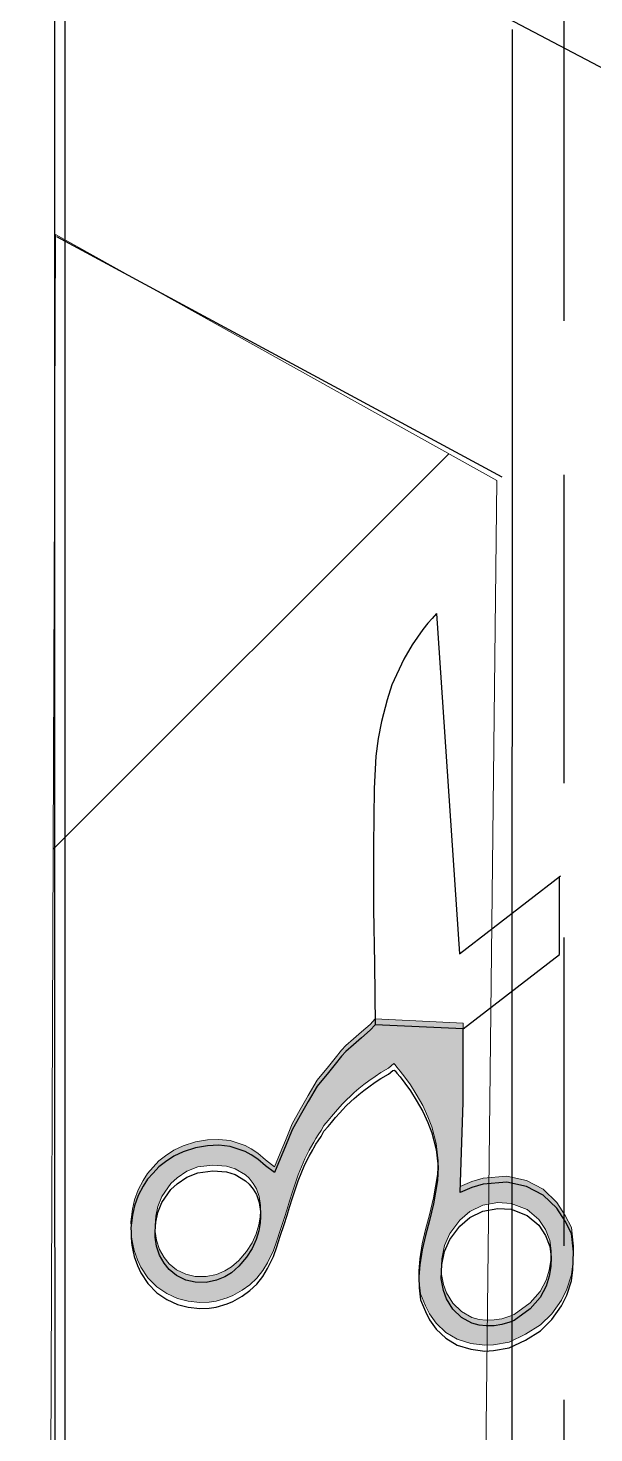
# Model space of a CAD drawing. Header units: inches. Extents: x -24 to 76, y -57 to 19.
# Drawn here: x 5.506 to 5.965, y -37.373 to -36.234 of the extents above; entities that cross this region are included whole.
import ezdxf

# ---------------------------------------------------------------- set-up
doc = ezdxf.new("R2010")
doc.units = ezdxf.units.IN
doc.header["$MEASUREMENT"] = 0
doc.linetypes.add('AI-Linetype-48', pattern=[0.375, 0.25, -0.125])
for name, color, linetype, lineweight in [('.ATI-HATCH', 7, 'Continuous', 0), ('G-ANNO-TTLB', 7, 'Continuous', 0), ('Layer 12', 7, 'Continuous', 0), ('TYVEK', 7, 'Continuous', 0)]:
    doc.layers.add(name, color=color, linetype=linetype, lineweight=lineweight)

msp = doc.modelspace()

# ---------------------------------------------------------------- hatches: boundary and pattern name
at = {"layer": '.ATI-HATCH', "true_color": 0x808080, "transparency": 33554687}
h = msp.add_hatch(color=8, dxfattribs=at)
edge = h.paths.add_edge_path()
edge.add_spline(control_points=[(5.8559, -37.2006), (5.8559, -37.2006), (5.8478, -37.2114), (5.8478, -37.2114), (5.8478, -37.2114), (5.8436, -37.2211), (5.8436, -37.2211), (5.8436, -37.2211), (5.8414, -37.2318), (5.8414, -37.2318), (5.8414, -37.2318), (5.841, -37.2433), (5.841, -37.2433), (5.841, -37.2433), (5.8427, -37.2528), (5.8427, -37.2528), (5.8427, -37.2528), (5.8452, -37.2594), (5.8452, -37.2594), (5.8452, -37.2594), (5.8504, -37.2679), (5.8504, -37.2679), (5.8504, -37.2679), (5.8575, -37.2747), (5.8575, -37.2747), (5.8575, -37.2747), (5.8658, -37.2793), (5.8658, -37.2793), (5.8658, -37.2793), (5.8718, -37.281), (5.8718, -37.281), (5.8718, -37.281), (5.8773, -37.2816), (5.8773, -37.2816), (5.8773, -37.2816), (5.8838, -37.2814), (5.8838, -37.2814), (5.8838, -37.2814), (5.8902, -37.2804), (5.8902, -37.2804), (5.8902, -37.2804), (5.8967, -37.2784), (5.8967, -37.2784), (5.8967, -37.2784), (5.9, -37.277), (5.9, -37.277), (5.9, -37.277), (5.9131, -37.2676), (5.9131, -37.2676), (5.9131, -37.2676), (5.9211, -37.2583), (5.9211, -37.2583), (5.9211, -37.2583), (5.926, -37.2492), (5.926, -37.2492), (5.926, -37.2492), (5.9286, -37.2411), (5.9286, -37.2411), (5.9286, -37.2411), (5.9299, -37.2333), (5.9299, -37.2333), (5.9299, -37.2333), (5.9301, -37.2255), (5.9301, -37.2255), (5.9301, -37.2255), (5.9289, -37.2171), (5.9289, -37.2171), (5.9289, -37.2171), (5.9256, -37.2081), (5.9256, -37.2081), (5.9256, -37.2081), (5.92, -37.1999), (5.92, -37.1999), (5.92, -37.1999), (5.9106, -37.1919), (5.9106, -37.1919), (5.9106, -37.1919), (5.8977, -37.1869), (5.8977, -37.1869), (5.8977, -37.1869), (5.8869, -37.1862), (5.8869, -37.1862), (5.8869, -37.1862), (5.8748, -37.1884), (5.8748, -37.1884), (5.8748, -37.1884), (5.8642, -37.1935), (5.8642, -37.1935), (5.8642, -37.1935), (5.8559, -37.2006), (5.8559, -37.2006)], knot_values=[0, 0, 0, 0, 1, 1, 1, 2, 2, 2, 3, 3, 3, 4, 4, 4, 5, 5, 5, 6, 6, 6, 7, 7, 7, 8, 8, 8, 9, 9, 9, 10, 10, 10, 11, 11, 11, 12, 12, 12, 13, 13, 13, 14, 14, 14, 15, 15, 15, 16, 16, 16, 17, 17, 17, 18, 18, 18, 19, 19, 19, 20, 20, 20, 21, 21, 21, 22, 22, 22, 23, 23, 23, 24, 24, 24, 25, 25, 25, 26, 26, 26, 27, 27, 27, 28, 28, 28, 29, 29, 29, 30, 30, 30, 30], degree=3, periodic=0)
edge = h.paths.add_edge_path()
edge.add_spline(control_points=[(5.6852, -37.1665), (5.6852, -37.1665), (5.6822, -37.1638), (5.6822, -37.1638), (5.6822, -37.1638), (5.6738, -37.1588), (5.6738, -37.1588), (5.6738, -37.1588), (5.6667, -37.1566), (5.6667, -37.1566), (5.6667, -37.1566), (5.6557, -37.1558), (5.6557, -37.1558), (5.6557, -37.1558), (5.6436, -37.1574), (5.6436, -37.1574), (5.6436, -37.1574), (5.6347, -37.1609), (5.6347, -37.1609), (5.6347, -37.1609), (5.6267, -37.1662), (5.6267, -37.1662), (5.6267, -37.1662), (5.6217, -37.1709), (5.6217, -37.1709), (5.6217, -37.1709), (5.6144, -37.1814), (5.6144, -37.1814), (5.6144, -37.1814), (5.6111, -37.1895), (5.6111, -37.1895), (5.6111, -37.1895), (5.6094, -37.1973), (5.6094, -37.1973), (5.6094, -37.1973), (5.6088, -37.2048), (5.6088, -37.2048), (5.6088, -37.2048), (5.6089, -37.2096), (5.6089, -37.2096), (5.6089, -37.2096), (5.61, -37.2167), (5.61, -37.2167), (5.61, -37.2167), (5.6125, -37.2242), (5.6125, -37.2242), (5.6125, -37.2242), (5.6161, -37.2307), (5.6161, -37.2307), (5.6161, -37.2307), (5.6203, -37.2358), (5.6203, -37.2358), (5.6203, -37.2358), (5.6263, -37.2407), (5.6263, -37.2407), (5.6263, -37.2407), (5.6337, -37.2444), (5.6337, -37.2444), (5.6337, -37.2444), (5.6414, -37.2461), (5.6414, -37.2461), (5.6414, -37.2461), (5.6502, -37.2462), (5.6502, -37.2462), (5.6502, -37.2462), (5.6587, -37.2445), (5.6587, -37.2445), (5.6587, -37.2445), (5.6655, -37.2417), (5.6655, -37.2417), (5.6655, -37.2417), (5.6709, -37.2383), (5.6709, -37.2383), (5.6709, -37.2383), (5.6768, -37.2331), (5.6768, -37.2331), (5.6768, -37.2331), (5.6831, -37.2258), (5.6831, -37.2258), (5.6831, -37.2258), (5.6875, -37.2188), (5.6875, -37.2188), (5.6875, -37.2188), (5.6908, -37.2116), (5.6908, -37.2116), (5.6908, -37.2116), (5.6929, -37.2044), (5.6929, -37.2044), (5.6929, -37.2044), (5.694, -37.198), (5.694, -37.198), (5.694, -37.198), (5.6944, -37.1929), (5.6944, -37.1929), (5.6944, -37.1929), (5.6944, -37.1886), (5.6944, -37.1886), (5.6944, -37.1886), (5.6933, -37.1814), (5.6933, -37.1814), (5.6933, -37.1814), (5.691, -37.175), (5.691, -37.175), (5.691, -37.175), (5.6885, -37.1707), (5.6885, -37.1707), (5.6885, -37.1707), (5.6852, -37.1665), (5.6852, -37.1665)], knot_values=[0, 0, 0, 0, 1, 1, 1, 2, 2, 2, 3, 3, 3, 4, 4, 4, 5, 5, 5, 6, 6, 6, 7, 7, 7, 8, 8, 8, 9, 9, 9, 10, 10, 10, 11, 11, 11, 12, 12, 12, 13, 13, 13, 14, 14, 14, 15, 15, 15, 16, 16, 16, 17, 17, 17, 18, 18, 18, 19, 19, 19, 20, 20, 20, 21, 21, 21, 22, 22, 22, 23, 23, 23, 24, 24, 24, 25, 25, 25, 26, 26, 26, 27, 27, 27, 28, 28, 28, 29, 29, 29, 30, 30, 30, 31, 31, 31, 32, 32, 32, 33, 33, 33, 34, 34, 34, 35, 35, 35, 36, 36, 36, 36], degree=3, periodic=0)
edge.add_line((5.6852, -37.1665), (5.6852, -37.1665))
edge = h.paths.add_edge_path()
edge.add_spline(control_points=[(5.8024, -37.0736), (5.8024, -37.0736), (5.7982, -37.0772), (5.7982, -37.0772), (5.7982, -37.0772), (5.7919, -37.0809), (5.7919, -37.0809), (5.7919, -37.0809), (5.7874, -37.0839), (5.7874, -37.0839), (5.7874, -37.0839), (5.7821, -37.0875), (5.7821, -37.0875), (5.7821, -37.0875), (5.7781, -37.0906), (5.7781, -37.0906), (5.7781, -37.0906), (5.7742, -37.0938), (5.7742, -37.0938), (5.7742, -37.0938), (5.7704, -37.097), (5.7704, -37.097), (5.7704, -37.097), (5.7676, -37.0996), (5.7676, -37.0996), (5.7676, -37.0996), (5.7639, -37.1032), (5.7639, -37.1032), (5.7639, -37.1032), (5.7608, -37.1063), (5.7608, -37.1063), (5.7608, -37.1063), (5.7586, -37.1087), (5.7586, -37.1087), (5.7586, -37.1087), (5.7551, -37.1126), (5.7551, -37.1126), (5.7551, -37.1126), (5.7519, -37.1164), (5.7519, -37.1164), (5.7519, -37.1164), (5.7493, -37.1197), (5.7493, -37.1197), (5.7493, -37.1197), (5.7457, -37.1237), (5.7457, -37.1237), (5.7457, -37.1237), (5.7435, -37.1278), (5.7435, -37.1278), (5.7435, -37.1278), (5.7412, -37.1313), (5.7412, -37.1313), (5.7412, -37.1313), (5.7393, -37.1342), (5.7393, -37.1342), (5.7393, -37.1342), (5.7375, -37.1372), (5.7375, -37.1372), (5.7375, -37.1372), (5.7367, -37.1386), (5.7367, -37.1386), (5.7367, -37.1386), (5.7339, -37.1438), (5.7339, -37.1438), (5.7339, -37.1438), (5.7304, -37.1507), (5.7304, -37.1507), (5.7304, -37.1507), (5.7249, -37.1637), (5.7249, -37.1637), (5.7249, -37.1637), (5.7203, -37.1776), (5.7203, -37.1776), (5.7203, -37.1776), (5.718, -37.1851), (5.718, -37.1851), (5.718, -37.1851), (5.7161, -37.1917), (5.7161, -37.1917), (5.7161, -37.1917), (5.7136, -37.1992), (5.7136, -37.1992), (5.7136, -37.1992), (5.7104, -37.2088), (5.7104, -37.2088), (5.7104, -37.2088), (5.7076, -37.2173), (5.7076, -37.2173), (5.7076, -37.2173), (5.7048, -37.2251), (5.7048, -37.2251), (5.7048, -37.2251), (5.7001, -37.235), (5.7001, -37.235), (5.7001, -37.235), (5.6962, -37.2414), (5.6962, -37.2414), (5.6962, -37.2414), (5.6913, -37.2475), (5.6913, -37.2475), (5.6913, -37.2475), (5.6858, -37.2529), (5.6858, -37.2529), (5.6858, -37.2529), (5.6796, -37.2574), (5.6796, -37.2574), (5.6796, -37.2574), (5.672, -37.2616), (5.672, -37.2616), (5.672, -37.2616), (5.6674, -37.2636), (5.6674, -37.2636), (5.6674, -37.2636), (5.6585, -37.2662), (5.6585, -37.2662), (5.6585, -37.2662), (5.6527, -37.2671), (5.6527, -37.2671), (5.6527, -37.2671), (5.6452, -37.2674), (5.6452, -37.2674), (5.6452, -37.2674), (5.6357, -37.2662), (5.6357, -37.2662), (5.6357, -37.2662), (5.627, -37.264), (5.627, -37.264), (5.627, -37.264), (5.6185, -37.2601), (5.6185, -37.2601), (5.6185, -37.2601), (5.6103, -37.2545), (5.6103, -37.2545), (5.6103, -37.2545), (5.6031, -37.2472), (5.6031, -37.2472), (5.6031, -37.2472), (5.5973, -37.2385), (5.5973, -37.2385), (5.5973, -37.2385), (5.5947, -37.2327), (5.5947, -37.2327), (5.5947, -37.2327), (5.5918, -37.2252), (5.5918, -37.2252), (5.5918, -37.2252), (5.5908, -37.22), (5.5908, -37.22), (5.5908, -37.22), (5.59, -37.2159), (5.59, -37.2159), (5.59, -37.2159), (5.5898, -37.2138), (5.5898, -37.2138), (5.5898, -37.2138), (5.5895, -37.2095), (5.5895, -37.2095), (5.5895, -37.2095), (5.5894, -37.2056), (5.5894, -37.2056), (5.5894, -37.2056), (5.5893, -37.2018), (5.5893, -37.2018), (5.5893, -37.2018), (5.5896, -37.1979), (5.5896, -37.1979), (5.5896, -37.1979), (5.5905, -37.1917), (5.5905, -37.1917), (5.5905, -37.1917), (5.5921, -37.1841), (5.5921, -37.1841), (5.5921, -37.1841), (5.5951, -37.1758), (5.5951, -37.1758), (5.5951, -37.1758), (5.5991, -37.1683), (5.5991, -37.1683), (5.5991, -37.1683), (5.6026, -37.1626), (5.6026, -37.1626), (5.6026, -37.1626), (5.6072, -37.1575), (5.6072, -37.1575), (5.6072, -37.1575), (5.6119, -37.1525), (5.6119, -37.1525), (5.6119, -37.1525), (5.6174, -37.1484), (5.6174, -37.1484), (5.6174, -37.1484), (5.624, -37.1437), (5.624, -37.1437), (5.624, -37.1437), (5.6316, -37.1402), (5.6316, -37.1402), (5.6316, -37.1402), (5.6415, -37.137), (5.6415, -37.137), (5.6415, -37.137), (5.6513, -37.1354), (5.6513, -37.1354), (5.6513, -37.1354), (5.6606, -37.135), (5.6606, -37.135), (5.6606, -37.135), (5.6697, -37.136), (5.6697, -37.136), (5.6697, -37.136), (5.6819, -37.14), (5.6819, -37.14), (5.6819, -37.14), (5.6868, -37.1427), (5.6868, -37.1427), (5.6868, -37.1427), (5.6921, -37.1463), (5.6921, -37.1463), (5.6921, -37.1463), (5.6985, -37.1517), (5.6985, -37.1517), (5.6985, -37.1517), (5.7058, -37.1572), (5.7058, -37.1572), (5.7058, -37.1572), (5.7104, -37.1461), (5.7104, -37.1461), (5.7104, -37.1461), (5.7146, -37.1358), (5.7146, -37.1358), (5.7146, -37.1358), (5.72, -37.1225), (5.72, -37.1225), (5.72, -37.1225), (5.7264, -37.1109), (5.7264, -37.1109), (5.7264, -37.1109), (5.7331, -37.0994), (5.7331, -37.0994), (5.7331, -37.0994), (5.7404, -37.0871), (5.7404, -37.0871), (5.7404, -37.0871), (5.7494, -37.076), (5.7494, -37.076), (5.7494, -37.076), (5.7549, -37.0692), (5.7549, -37.0692), (5.7549, -37.0692), (5.7601, -37.0627), (5.7601, -37.0627), (5.7601, -37.0627), (5.7636, -37.059), (5.7636, -37.059), (5.7636, -37.059), (5.7699, -37.0535), (5.7699, -37.0535), (5.7699, -37.0535), (5.7763, -37.0478), (5.7763, -37.0478), (5.7763, -37.0478), (5.7833, -37.0418), (5.7833, -37.0418), (5.7833, -37.0418), (5.7873, -37.0373), (5.7873, -37.0373), (5.7873, -37.0373), (5.8588, -37.0407), (5.8588, -37.0407), (5.8588, -37.0407), (5.8586, -37.1), (5.8586, -37.1), (5.8586, -37.1), (5.8562, -37.1732), (5.8562, -37.1732), (5.8562, -37.1732), (5.8658, -37.1692), (5.8658, -37.1692), (5.8658, -37.1692), (5.875, -37.1664), (5.875, -37.1664), (5.875, -37.1664), (5.8941, -37.1649), (5.8941, -37.1649), (5.8941, -37.1649), (5.91, -37.1684), (5.91, -37.1684), (5.91, -37.1684), (5.9235, -37.1754), (5.9235, -37.1754), (5.9235, -37.1754), (5.9347, -37.1861), (5.9347, -37.1861), (5.9347, -37.1861), (5.9415, -37.1966), (5.9415, -37.1966), (5.9415, -37.1966), (5.9466, -37.2064), (5.9466, -37.2064), (5.9466, -37.2064), (5.9483, -37.2215), (5.9483, -37.2215), (5.9483, -37.2215), (5.9478, -37.236), (5.9478, -37.236), (5.9478, -37.236), (5.9466, -37.2449), (5.9466, -37.2449), (5.9466, -37.2449), (5.9429, -37.2564), (5.9429, -37.2564), (5.9429, -37.2564), (5.9384, -37.2653), (5.9384, -37.2653), (5.9384, -37.2653), (5.9306, -37.2764), (5.9306, -37.2764), (5.9306, -37.2764), (5.9215, -37.2855), (5.9215, -37.2855), (5.9215, -37.2855), (5.9092, -37.293), (5.9092, -37.293), (5.9092, -37.293), (5.896, -37.2993), (5.896, -37.2993), (5.896, -37.2993), (5.8833, -37.3015), (5.8833, -37.3015), (5.8833, -37.3015), (5.8763, -37.3018), (5.8763, -37.3018), (5.8763, -37.3018), (5.865, -37.3005), (5.865, -37.3005), (5.865, -37.3005), (5.8539, -37.297), (5.8539, -37.297), (5.8539, -37.297), (5.8447, -37.2915), (5.8447, -37.2915), (5.8447, -37.2915), (5.8368, -37.2841), (5.8368, -37.2841), (5.8368, -37.2841), (5.8315, -37.2765), (5.8315, -37.2765), (5.8315, -37.2765), (5.8281, -37.2699), (5.8281, -37.2699), (5.8281, -37.2699), (5.8242, -37.2603), (5.8242, -37.2603), (5.8242, -37.2603), (5.8231, -37.2507), (5.8231, -37.2507), (5.8231, -37.2507), (5.8229, -37.2417), (5.8229, -37.2417), (5.8229, -37.2417), (5.8236, -37.2318), (5.8236, -37.2318), (5.8236, -37.2318), (5.8255, -37.2198), (5.8255, -37.2198), (5.8255, -37.2198), (5.8283, -37.2082), (5.8283, -37.2082), (5.8283, -37.2082), (5.8313, -37.1961), (5.8313, -37.1961), (5.8313, -37.1961), (5.8348, -37.1824), (5.8348, -37.1824), (5.8348, -37.1824), (5.838, -37.1635), (5.838, -37.1635), (5.838, -37.1635), (5.8384, -37.1525), (5.8384, -37.1525), (5.8384, -37.1525), (5.8369, -37.1383), (5.8369, -37.1383), (5.8369, -37.1383), (5.8334, -37.1248), (5.8334, -37.1248), (5.8334, -37.1248), (5.8302, -37.1166), (5.8302, -37.1166), (5.8302, -37.1166), (5.8259, -37.1076), (5.8259, -37.1076), (5.8259, -37.1076), (5.8207, -37.0983), (5.8207, -37.0983), (5.8207, -37.0983), (5.8159, -37.0908), (5.8159, -37.0908), (5.8159, -37.0908), (5.8115, -37.0846), (5.8115, -37.0846), (5.8115, -37.0846), (5.8076, -37.0796), (5.8076, -37.0796), (5.8076, -37.0796), (5.805, -37.0764), (5.805, -37.0764), (5.805, -37.0764), (5.8035, -37.0747), (5.8035, -37.0747), (5.8035, -37.0747), (5.8024, -37.0736), (5.8024, -37.0736)], knot_values=[0, 0, 0, 0, 1, 1, 1, 2, 2, 2, 3, 3, 3, 4, 4, 4, 5, 5, 5, 6, 6, 6, 7, 7, 7, 8, 8, 8, 9, 9, 9, 10, 10, 10, 11, 11, 11, 12, 12, 12, 13, 13, 13, 14, 14, 14, 15, 15, 15, 16, 16, 16, 17, 17, 17, 18, 18, 18, 19, 19, 19, 20, 20, 20, 21, 21, 21, 22, 22, 22, 23, 23, 23, 24, 24, 24, 25, 25, 25, 26, 26, 26, 27, 27, 27, 28, 28, 28, 29, 29, 29, 30, 30, 30, 31, 31, 31, 32, 32, 32, 33, 33, 33, 34, 34, 34, 35, 35, 35, 36, 36, 36, 37, 37, 37, 38, 38, 38, 39, 39, 39, 40, 40, 40, 41, 41, 41, 42, 42, 42, 43, 43, 43, 44, 44, 44, 45, 45, 45, 46, 46, 46, 47, 47, 47, 48, 48, 48, 49, 49, 49, 50, 50, 50, 51, 51, 51, 52, 52, 52, 53, 53, 53, 54, 54, 54, 55, 55, 55, 56, 56, 56, 57, 57, 57, 58, 58, 58, 59, 59, 59, 60, 60, 60, 61, 61, 61, 62, 62, 62, 63, 63, 63, 64, 64, 64, 65, 65, 65, 66, 66, 66, 67, 67, 67, 68, 68, 68, 69, 69, 69, 70, 70, 70, 71, 71, 71, 72, 72, 72, 73, 73, 73, 74, 74, 74, 75, 75, 75, 76, 76, 76, 77, 77, 77, 78, 78, 78, 79, 79, 79, 80, 80, 80, 81, 81, 81, 82, 82, 82, 83, 83, 83, 84, 84, 84, 85, 85, 85, 86, 86, 86, 87, 87, 87, 88, 88, 88, 89, 89, 89, 90, 90, 90, 91, 91, 91, 92, 92, 92, 93, 93, 93, 94, 94, 94, 95, 95, 95, 96, 96, 96, 97, 97, 97, 98, 98, 98, 99, 99, 99, 100, 100, 100, 101, 101, 101, 102, 102, 102, 103, 103, 103, 104, 104, 104, 105, 105, 105, 106, 106, 106, 107, 107, 107, 108, 108, 108, 109, 109, 109, 110, 110, 110, 111, 111, 111, 112, 112, 112, 113, 113, 113, 114, 114, 114, 115, 115, 115, 116, 116, 116, 117, 117, 117, 118, 118, 118, 119, 119, 119, 120, 120, 120, 121, 121, 121, 122, 122, 122, 123, 123, 123, 124, 124, 124, 125, 125, 125, 126, 126, 126, 127, 127, 127, 128, 128, 128, 129, 129, 129, 130, 130, 130, 131, 131, 131, 132, 132, 132, 133, 133, 133, 134, 134, 134, 135, 135, 135, 136, 136, 136, 137, 137, 137, 137], degree=3, periodic=0)
edge.add_line((5.8024, -37.0736), (5.8024, -37.0736))
at = {"layer": 'G-ANNO-TTLB', "true_color": 0xff00ff, "transparency": 33554687}
h = msp.add_hatch(color=6, dxfattribs=at)
edge = h.paths.add_edge_path()
edge.add_spline(control_points=[(19.9156, -54.0521), (19.9156, -54.0521), (-20.7721, -54.0521), (-20.7721, -54.0521), (-20.7721, -54.0521), (-20.7721, -19.9271), (-20.7721, -19.9271), (-20.7721, -19.9271), (19.9156, -19.9271), (19.9156, -19.9271), (19.9156, -19.9271), (19.9156, -54.0521), (19.9156, -54.0521)], knot_values=[0, 0, 0, 0, 1, 1, 1, 2, 2, 2, 3, 3, 3, 4, 4, 4, 4], degree=3, periodic=0)
edge = h.paths.add_edge_path()
edge.add_spline(control_points=[(-20.6471, -20.0521), (-20.6471, -20.0521), (-20.6471, -53.9271), (-20.6471, -53.9271), (-20.6471, -53.9271), (19.7906, -53.9271), (19.7906, -53.9271), (19.7906, -53.9271), (19.7906, -20.0521), (19.7906, -20.0521), (19.7906, -20.0521), (-20.6471, -20.0521), (-20.6471, -20.0521)], knot_values=[0, 0, 0, 0, 1, 1, 1, 2, 2, 2, 3, 3, 3, 4, 4, 4, 4], degree=3, periodic=0)
edge.add_line((-20.6471, -20.0521), (-20.6471, -20.0521))
at = {"layer": 'Layer 12', "true_color": 0x000000, "transparency": 33554457}
h = msp.add_hatch(dxfattribs=at)
h.set_pattern_fill('_U', color=18, scale=10, angle=45, style=2, pattern_type=0)
h.set_pattern_definition([(45, (0, 0), (-7.071, 7.071), [])])
h.paths.add_polyline_path([(5.8635, -38.5894), (5.5206, -38.3927), (5.5282, -36.4012), (5.886, -36.6008)])

# ---------------------------------------------------------------- linework, layer by layer
at = {"layer": '.ATI-HATCH'}
for points, knots in [([(5.8024, -37.0736), (5.8024, -37.0736), (5.7982, -37.0772), (5.7982, -37.0772), (5.7982, -37.0772), (5.7919, -37.0809), (5.7919, -37.0809), (5.7919, -37.0809), (5.7874, -37.0839), (5.7874, -37.0839), (5.7874, -37.0839), (5.7821, -37.0875), (5.7821, -37.0875), (5.7821, -37.0875), (5.7781, -37.0906), (5.7781, -37.0906), (5.7781, -37.0906), (5.7742, -37.0938), (5.7742, -37.0938), (5.7742, -37.0938), (5.7704, -37.097), (5.7704, -37.097), (5.7704, -37.097), (5.7676, -37.0996), (5.7676, -37.0996), (5.7676, -37.0996), (5.7639, -37.1032), (5.7639, -37.1032), (5.7639, -37.1032), (5.7608, -37.1063), (5.7608, -37.1063), (5.7608, -37.1063), (5.7586, -37.1087), (5.7586, -37.1087), (5.7586, -37.1087), (5.7551, -37.1126), (5.7551, -37.1126), (5.7551, -37.1126), (5.7519, -37.1164), (5.7519, -37.1164), (5.7519, -37.1164), (5.7493, -37.1197), (5.7493, -37.1197), (5.7493, -37.1197), (5.7457, -37.1237), (5.7457, -37.1237), (5.7457, -37.1237), (5.7435, -37.1278), (5.7435, -37.1278), (5.7435, -37.1278), (5.7412, -37.1313), (5.7412, -37.1313), (5.7412, -37.1313), (5.7393, -37.1342), (5.7393, -37.1342), (5.7393, -37.1342), (5.7375, -37.1372), (5.7375, -37.1372), (5.7375, -37.1372), (5.7367, -37.1386), (5.7367, -37.1386), (5.7367, -37.1386), (5.7339, -37.1438), (5.7339, -37.1438), (5.7339, -37.1438), (5.7304, -37.1507), (5.7304, -37.1507), (5.7304, -37.1507), (5.7249, -37.1637), (5.7249, -37.1637), (5.7249, -37.1637), (5.7203, -37.1776), (5.7203, -37.1776), (5.7203, -37.1776), (5.718, -37.1851), (5.718, -37.1851), (5.718, -37.1851), (5.7161, -37.1917), (5.7161, -37.1917), (5.7161, -37.1917), (5.7136, -37.1992), (5.7136, -37.1992), (5.7136, -37.1992), (5.7104, -37.2088), (5.7104, -37.2088), (5.7104, -37.2088), (5.7076, -37.2173), (5.7076, -37.2173), (5.7076, -37.2173), (5.7048, -37.2251), (5.7048, -37.2251), (5.7048, -37.2251), (5.7001, -37.235), (5.7001, -37.235), (5.7001, -37.235), (5.6962, -37.2414), (5.6962, -37.2414), (5.6962, -37.2414), (5.6913, -37.2475), (5.6913, -37.2475), (5.6913, -37.2475), (5.6858, -37.2529), (5.6858, -37.2529), (5.6858, -37.2529), (5.6796, -37.2574), (5.6796, -37.2574), (5.6796, -37.2574), (5.672, -37.2616), (5.672, -37.2616), (5.672, -37.2616), (5.6674, -37.2636), (5.6674, -37.2636), (5.6674, -37.2636), (5.6585, -37.2662), (5.6585, -37.2662), (5.6585, -37.2662), (5.6527, -37.2671), (5.6527, -37.2671), (5.6527, -37.2671), (5.6452, -37.2674), (5.6452, -37.2674), (5.6452, -37.2674), (5.6357, -37.2662), (5.6357, -37.2662), (5.6357, -37.2662), (5.627, -37.264), (5.627, -37.264), (5.627, -37.264), (5.6185, -37.2601), (5.6185, -37.2601), (5.6185, -37.2601), (5.6103, -37.2545), (5.6103, -37.2545), (5.6103, -37.2545), (5.6031, -37.2472), (5.6031, -37.2472), (5.6031, -37.2472), (5.5973, -37.2385), (5.5973, -37.2385), (5.5973, -37.2385), (5.5947, -37.2327), (5.5947, -37.2327), (5.5947, -37.2327), (5.5918, -37.2252), (5.5918, -37.2252), (5.5918, -37.2252), (5.5908, -37.22), (5.5908, -37.22), (5.5908, -37.22), (5.59, -37.2159), (5.59, -37.2159), (5.59, -37.2159), (5.5898, -37.2138), (5.5898, -37.2138), (5.5898, -37.2138), (5.5895, -37.2095), (5.5895, -37.2095), (5.5895, -37.2095), (5.5894, -37.2056), (5.5894, -37.2056), (5.5894, -37.2056), (5.5893, -37.2018), (5.5893, -37.2018), (5.5893, -37.2018), (5.5896, -37.1979), (5.5896, -37.1979), (5.5896, -37.1979), (5.5905, -37.1917), (5.5905, -37.1917), (5.5905, -37.1917), (5.5921, -37.1841), (5.5921, -37.1841), (5.5921, -37.1841), (5.5951, -37.1758), (5.5951, -37.1758), (5.5951, -37.1758), (5.5991, -37.1683), (5.5991, -37.1683), (5.5991, -37.1683), (5.6026, -37.1626), (5.6026, -37.1626), (5.6026, -37.1626), (5.6072, -37.1575), (5.6072, -37.1575), (5.6072, -37.1575), (5.6119, -37.1525), (5.6119, -37.1525), (5.6119, -37.1525), (5.6174, -37.1484), (5.6174, -37.1484), (5.6174, -37.1484), (5.624, -37.1437), (5.624, -37.1437), (5.624, -37.1437), (5.6316, -37.1402), (5.6316, -37.1402), (5.6316, -37.1402), (5.6415, -37.137), (5.6415, -37.137), (5.6415, -37.137), (5.6513, -37.1354), (5.6513, -37.1354), (5.6513, -37.1354), (5.6606, -37.135), (5.6606, -37.135), (5.6606, -37.135), (5.6697, -37.136), (5.6697, -37.136), (5.6697, -37.136), (5.6819, -37.14), (5.6819, -37.14), (5.6819, -37.14), (5.6868, -37.1427), (5.6868, -37.1427), (5.6868, -37.1427), (5.6921, -37.1463), (5.6921, -37.1463), (5.6921, -37.1463), (5.6985, -37.1517), (5.6985, -37.1517), (5.6985, -37.1517), (5.7058, -37.1572), (5.7058, -37.1572), (5.7058, -37.1572), (5.7104, -37.1461), (5.7104, -37.1461), (5.7104, -37.1461), (5.7146, -37.1358), (5.7146, -37.1358), (5.7146, -37.1358), (5.72, -37.1225), (5.72, -37.1225), (5.72, -37.1225), (5.7264, -37.1109), (5.7264, -37.1109), (5.7264, -37.1109), (5.7331, -37.0994), (5.7331, -37.0994), (5.7331, -37.0994), (5.7404, -37.0871), (5.7404, -37.0871), (5.7404, -37.0871), (5.7494, -37.076), (5.7494, -37.076), (5.7494, -37.076), (5.7549, -37.0692), (5.7549, -37.0692), (5.7549, -37.0692), (5.7601, -37.0627), (5.7601, -37.0627), (5.7601, -37.0627), (5.7636, -37.059), (5.7636, -37.059), (5.7636, -37.059), (5.7699, -37.0535), (5.7699, -37.0535), (5.7699, -37.0535), (5.7763, -37.0478), (5.7763, -37.0478), (5.7763, -37.0478), (5.7833, -37.0418), (5.7833, -37.0418), (5.7833, -37.0418), (5.7873, -37.0373), (5.7873, -37.0373), (5.7873, -37.0373), (5.8588, -37.0407), (5.8588, -37.0407), (5.8588, -37.0407), (5.8586, -37.1), (5.8586, -37.1), (5.8586, -37.1), (5.8562, -37.1732), (5.8562, -37.1732), (5.8562, -37.1732), (5.8658, -37.1692), (5.8658, -37.1692), (5.8658, -37.1692), (5.875, -37.1664), (5.875, -37.1664), (5.875, -37.1664), (5.8941, -37.1649), (5.8941, -37.1649), (5.8941, -37.1649), (5.91, -37.1684), (5.91, -37.1684), (5.91, -37.1684), (5.9235, -37.1754), (5.9235, -37.1754), (5.9235, -37.1754), (5.9347, -37.1861), (5.9347, -37.1861), (5.9347, -37.1861), (5.9415, -37.1966), (5.9415, -37.1966), (5.9415, -37.1966), (5.9466, -37.2064), (5.9466, -37.2064), (5.9466, -37.2064), (5.9483, -37.2215), (5.9483, -37.2215), (5.9483, -37.2215), (5.9478, -37.236), (5.9478, -37.236), (5.9478, -37.236), (5.9466, -37.2449), (5.9466, -37.2449), (5.9466, -37.2449), (5.9429, -37.2564), (5.9429, -37.2564), (5.9429, -37.2564), (5.9384, -37.2653), (5.9384, -37.2653), (5.9384, -37.2653), (5.9306, -37.2764), (5.9306, -37.2764), (5.9306, -37.2764), (5.9215, -37.2855), (5.9215, -37.2855), (5.9215, -37.2855), (5.9092, -37.293), (5.9092, -37.293), (5.9092, -37.293), (5.896, -37.2993), (5.896, -37.2993), (5.896, -37.2993), (5.8833, -37.3015), (5.8833, -37.3015), (5.8833, -37.3015), (5.8763, -37.3018), (5.8763, -37.3018), (5.8763, -37.3018), (5.865, -37.3005), (5.865, -37.3005), (5.865, -37.3005), (5.8539, -37.297), (5.8539, -37.297), (5.8539, -37.297), (5.8447, -37.2915), (5.8447, -37.2915), (5.8447, -37.2915), (5.8368, -37.2841), (5.8368, -37.2841), (5.8368, -37.2841), (5.8315, -37.2765), (5.8315, -37.2765), (5.8315, -37.2765), (5.8281, -37.2699), (5.8281, -37.2699), (5.8281, -37.2699), (5.8242, -37.2603), (5.8242, -37.2603), (5.8242, -37.2603), (5.8231, -37.2507), (5.8231, -37.2507), (5.8231, -37.2507), (5.8229, -37.2417), (5.8229, -37.2417), (5.8229, -37.2417), (5.8236, -37.2318), (5.8236, -37.2318), (5.8236, -37.2318), (5.8255, -37.2198), (5.8255, -37.2198), (5.8255, -37.2198), (5.8283, -37.2082), (5.8283, -37.2082), (5.8283, -37.2082), (5.8313, -37.1961), (5.8313, -37.1961), (5.8313, -37.1961), (5.8348, -37.1824), (5.8348, -37.1824), (5.8348, -37.1824), (5.838, -37.1635), (5.838, -37.1635), (5.838, -37.1635), (5.8384, -37.1525), (5.8384, -37.1525), (5.8384, -37.1525), (5.8369, -37.1383), (5.8369, -37.1383), (5.8369, -37.1383), (5.8334, -37.1248), (5.8334, -37.1248), (5.8334, -37.1248), (5.8302, -37.1166), (5.8302, -37.1166), (5.8302, -37.1166), (5.8259, -37.1076), (5.8259, -37.1076), (5.8259, -37.1076), (5.8207, -37.0983), (5.8207, -37.0983), (5.8207, -37.0983), (5.8159, -37.0908), (5.8159, -37.0908), (5.8159, -37.0908), (5.8115, -37.0846), (5.8115, -37.0846), (5.8115, -37.0846), (5.8076, -37.0796), (5.8076, -37.0796), (5.8076, -37.0796), (5.805, -37.0764), (5.805, -37.0764), (5.805, -37.0764), (5.8035, -37.0747), (5.8035, -37.0747), (5.8035, -37.0747), (5.8024, -37.0736), (5.8024, -37.0736)], [0, 0, 0, 0, 1, 1, 1, 2, 2, 2, 3, 3, 3, 4, 4, 4, 5, 5, 5, 6, 6, 6, 7, 7, 7, 8, 8, 8, 9, 9, 9, 10, 10, 10, 11, 11, 11, 12, 12, 12, 13, 13, 13, 14, 14, 14, 15, 15, 15, 16, 16, 16, 17, 17, 17, 18, 18, 18, 19, 19, 19, 20, 20, 20, 21, 21, 21, 22, 22, 22, 23, 23, 23, 24, 24, 24, 25, 25, 25, 26, 26, 26, 27, 27, 27, 28, 28, 28, 29, 29, 29, 30, 30, 30, 31, 31, 31, 32, 32, 32, 33, 33, 33, 34, 34, 34, 35, 35, 35, 36, 36, 36, 37, 37, 37, 38, 38, 38, 39, 39, 39, 40, 40, 40, 41, 41, 41, 42, 42, 42, 43, 43, 43, 44, 44, 44, 45, 45, 45, 46, 46, 46, 47, 47, 47, 48, 48, 48, 49, 49, 49, 50, 50, 50, 51, 51, 51, 52, 52, 52, 53, 53, 53, 54, 54, 54, 55, 55, 55, 56, 56, 56, 57, 57, 57, 58, 58, 58, 59, 59, 59, 60, 60, 60, 61, 61, 61, 62, 62, 62, 63, 63, 63, 64, 64, 64, 65, 65, 65, 66, 66, 66, 67, 67, 67, 68, 68, 68, 69, 69, 69, 70, 70, 70, 71, 71, 71, 72, 72, 72, 73, 73, 73, 74, 74, 74, 75, 75, 75, 76, 76, 76, 77, 77, 77, 78, 78, 78, 79, 79, 79, 80, 80, 80, 81, 81, 81, 82, 82, 82, 83, 83, 83, 84, 84, 84, 85, 85, 85, 86, 86, 86, 87, 87, 87, 88, 88, 88, 89, 89, 89, 90, 90, 90, 91, 91, 91, 92, 92, 92, 93, 93, 93, 94, 94, 94, 95, 95, 95, 96, 96, 96, 97, 97, 97, 98, 98, 98, 99, 99, 99, 100, 100, 100, 101, 101, 101, 102, 102, 102, 103, 103, 103, 104, 104, 104, 105, 105, 105, 106, 106, 106, 107, 107, 107, 108, 108, 108, 109, 109, 109, 110, 110, 110, 111, 111, 111, 112, 112, 112, 113, 113, 113, 114, 114, 114, 115, 115, 115, 116, 116, 116, 117, 117, 117, 118, 118, 118, 119, 119, 119, 120, 120, 120, 121, 121, 121, 122, 122, 122, 123, 123, 123, 124, 124, 124, 125, 125, 125, 126, 126, 126, 127, 127, 127, 128, 128, 128, 129, 129, 129, 130, 130, 130, 131, 131, 131, 132, 132, 132, 133, 133, 133, 134, 134, 134, 135, 135, 135, 136, 136, 136, 137, 137, 137, 137]), ([(5.6852, -37.1665), (5.6852, -37.1665), (5.6822, -37.1638), (5.6822, -37.1638), (5.6822, -37.1638), (5.6738, -37.1588), (5.6738, -37.1588), (5.6738, -37.1588), (5.6667, -37.1566), (5.6667, -37.1566), (5.6667, -37.1566), (5.6557, -37.1558), (5.6557, -37.1558), (5.6557, -37.1558), (5.6436, -37.1574), (5.6436, -37.1574), (5.6436, -37.1574), (5.6347, -37.1609), (5.6347, -37.1609), (5.6347, -37.1609), (5.6267, -37.1662), (5.6267, -37.1662), (5.6267, -37.1662), (5.6217, -37.1709), (5.6217, -37.1709), (5.6217, -37.1709), (5.6144, -37.1814), (5.6144, -37.1814), (5.6144, -37.1814), (5.6111, -37.1895), (5.6111, -37.1895), (5.6111, -37.1895), (5.6094, -37.1973), (5.6094, -37.1973), (5.6094, -37.1973), (5.6088, -37.2048), (5.6088, -37.2048), (5.6088, -37.2048), (5.6089, -37.2096), (5.6089, -37.2096), (5.6089, -37.2096), (5.61, -37.2167), (5.61, -37.2167), (5.61, -37.2167), (5.6125, -37.2242), (5.6125, -37.2242), (5.6125, -37.2242), (5.6161, -37.2307), (5.6161, -37.2307), (5.6161, -37.2307), (5.6203, -37.2358), (5.6203, -37.2358), (5.6203, -37.2358), (5.6263, -37.2407), (5.6263, -37.2407), (5.6263, -37.2407), (5.6337, -37.2444), (5.6337, -37.2444), (5.6337, -37.2444), (5.6414, -37.2461), (5.6414, -37.2461), (5.6414, -37.2461), (5.6502, -37.2462), (5.6502, -37.2462), (5.6502, -37.2462), (5.6587, -37.2445), (5.6587, -37.2445), (5.6587, -37.2445), (5.6655, -37.2417), (5.6655, -37.2417), (5.6655, -37.2417), (5.6709, -37.2383), (5.6709, -37.2383), (5.6709, -37.2383), (5.6768, -37.2331), (5.6768, -37.2331), (5.6768, -37.2331), (5.6831, -37.2258), (5.6831, -37.2258), (5.6831, -37.2258), (5.6875, -37.2188), (5.6875, -37.2188), (5.6875, -37.2188), (5.6908, -37.2116), (5.6908, -37.2116), (5.6908, -37.2116), (5.6929, -37.2044), (5.6929, -37.2044), (5.6929, -37.2044), (5.694, -37.198), (5.694, -37.198), (5.694, -37.198), (5.6944, -37.1929), (5.6944, -37.1929), (5.6944, -37.1929), (5.6944, -37.1886), (5.6944, -37.1886), (5.6944, -37.1886), (5.6933, -37.1814), (5.6933, -37.1814), (5.6933, -37.1814), (5.691, -37.175), (5.691, -37.175), (5.691, -37.175), (5.6885, -37.1707), (5.6885, -37.1707), (5.6885, -37.1707), (5.6852, -37.1665), (5.6852, -37.1665)], [0, 0, 0, 0, 1, 1, 1, 2, 2, 2, 3, 3, 3, 4, 4, 4, 5, 5, 5, 6, 6, 6, 7, 7, 7, 8, 8, 8, 9, 9, 9, 10, 10, 10, 11, 11, 11, 12, 12, 12, 13, 13, 13, 14, 14, 14, 15, 15, 15, 16, 16, 16, 17, 17, 17, 18, 18, 18, 19, 19, 19, 20, 20, 20, 21, 21, 21, 22, 22, 22, 23, 23, 23, 24, 24, 24, 25, 25, 25, 26, 26, 26, 27, 27, 27, 28, 28, 28, 29, 29, 29, 30, 30, 30, 31, 31, 31, 32, 32, 32, 33, 33, 33, 34, 34, 34, 35, 35, 35, 36, 36, 36, 36]), ([(5.8559, -37.2006), (5.8559, -37.2006), (5.8478, -37.2114), (5.8478, -37.2114), (5.8478, -37.2114), (5.8436, -37.2211), (5.8436, -37.2211), (5.8436, -37.2211), (5.8414, -37.2318), (5.8414, -37.2318), (5.8414, -37.2318), (5.841, -37.2433), (5.841, -37.2433), (5.841, -37.2433), (5.8427, -37.2528), (5.8427, -37.2528), (5.8427, -37.2528), (5.8452, -37.2594), (5.8452, -37.2594), (5.8452, -37.2594), (5.8504, -37.2679), (5.8504, -37.2679), (5.8504, -37.2679), (5.8575, -37.2747), (5.8575, -37.2747), (5.8575, -37.2747), (5.8658, -37.2793), (5.8658, -37.2793), (5.8658, -37.2793), (5.8718, -37.281), (5.8718, -37.281), (5.8718, -37.281), (5.8773, -37.2816), (5.8773, -37.2816), (5.8773, -37.2816), (5.8838, -37.2814), (5.8838, -37.2814), (5.8838, -37.2814), (5.8902, -37.2804), (5.8902, -37.2804), (5.8902, -37.2804), (5.8967, -37.2784), (5.8967, -37.2784), (5.8967, -37.2784), (5.9, -37.277), (5.9, -37.277), (5.9, -37.277), (5.9131, -37.2676), (5.9131, -37.2676), (5.9131, -37.2676), (5.9211, -37.2583), (5.9211, -37.2583), (5.9211, -37.2583), (5.926, -37.2492), (5.926, -37.2492), (5.926, -37.2492), (5.9286, -37.2411), (5.9286, -37.2411), (5.9286, -37.2411), (5.9299, -37.2333), (5.9299, -37.2333), (5.9299, -37.2333), (5.9301, -37.2255), (5.9301, -37.2255), (5.9301, -37.2255), (5.9289, -37.2171), (5.9289, -37.2171), (5.9289, -37.2171), (5.9256, -37.2081), (5.9256, -37.2081), (5.9256, -37.2081), (5.92, -37.1999), (5.92, -37.1999), (5.92, -37.1999), (5.9106, -37.1919), (5.9106, -37.1919), (5.9106, -37.1919), (5.8977, -37.1869), (5.8977, -37.1869), (5.8977, -37.1869), (5.8869, -37.1862), (5.8869, -37.1862), (5.8869, -37.1862), (5.8748, -37.1884), (5.8748, -37.1884), (5.8748, -37.1884), (5.8642, -37.1935), (5.8642, -37.1935), (5.8642, -37.1935), (5.8559, -37.2006), (5.8559, -37.2006)], [0, 0, 0, 0, 1, 1, 1, 2, 2, 2, 3, 3, 3, 4, 4, 4, 5, 5, 5, 6, 6, 6, 7, 7, 7, 8, 8, 8, 9, 9, 9, 10, 10, 10, 11, 11, 11, 12, 12, 12, 13, 13, 13, 14, 14, 14, 15, 15, 15, 16, 16, 16, 17, 17, 17, 18, 18, 18, 19, 19, 19, 20, 20, 20, 21, 21, 21, 22, 22, 22, 23, 23, 23, 24, 24, 24, 25, 25, 25, 26, 26, 26, 27, 27, 27, 28, 28, 28, 29, 29, 29, 30, 30, 30, 30])]:
    msp.add_open_spline(points, degree=3, knots=knots, dxfattribs=at)
at = {"layer": 'G-ANNO-TTLB'}
for points in [[(19.9156, -54.0521), (19.9156, -54.0521), (-20.7721, -54.0521), (-20.7721, -54.0521), (-20.7721, -54.0521), (-20.7721, -19.9271), (-20.7721, -19.9271), (-20.7721, -19.9271), (19.9156, -19.9271), (19.9156, -19.9271), (19.9156, -19.9271), (19.9156, -54.0521), (19.9156, -54.0521)], [(-20.6471, -20.0521), (-20.6471, -20.0521), (-20.6471, -53.9271), (-20.6471, -53.9271), (-20.6471, -53.9271), (19.7906, -53.9271), (19.7906, -53.9271), (19.7906, -53.9271), (19.7906, -20.0521), (19.7906, -20.0521), (19.7906, -20.0521), (-20.6471, -20.0521), (-20.6471, -20.0521)]]:
    msp.add_open_spline(points, degree=3, knots=[0, 0, 0, 0, 1, 1, 1, 2, 2, 2, 3, 3, 3, 4, 4, 4, 4], dxfattribs=at)
at = {"layer": 'Layer 12'}
msp.add_lwpolyline([(5.8635, -38.5894), (5.5206, -38.3927), (5.5282, -36.4012), (5.886, -36.6008)], close=True, dxfattribs=at)
at = {"layer": 'TYVEK', "color": 4, "lineweight": 25, "true_color": 0x00ffff}
for p, q in [((5.5357, -36.0217), (5.5357, -38.3852)), ((5.8986, -36.2352), (5.8978, -38.5998)), ((5.5289, -36.4029), (5.8902, -36.5978))]:
    msp.add_line(p, q, dxfattribs=at)
at = {"layer": 'TYVEK', "color": 1, "lineweight": 25, "true_color": 0xff0000}
for p, q in [((5.5414, -36.0396), (6.5475, -36.5699)), ((5.8588, -37.0455), (5.7873, -37.0421))]:
    msp.add_line(p, q, dxfattribs=at)
at = {"layer": 'TYVEK', "color": 33, "lineweight": 25, "true_color": 0xcc9966}
msp.add_line((5.5357, -37.2636), (5.5357, -37.3283), dxfattribs=at)
at = {"layer": 'TYVEK', "color": 18, "linetype": 'AI-Linetype-48', "lineweight": 25, "true_color": 0x000000}
msp.add_lwpolyline([(4.0268, -37.9227), (4.0356, -34.7263), (5.9404, -35.8462), (5.9404, -39.0264)], dxfattribs=at)
at = {"layer": 'TYVEK', "color": 18, "lineweight": 25, "true_color": 0x000000}
msp.add_lwpolyline([(5.5274, -36.0324), (5.5275, -38.4125), (4.381, -37.744), (4.3802, -35.3677), (5.5275, -36.0314)], dxfattribs=at)
at = {"layer": 'TYVEK', "color": 1, "lineweight": 25, "true_color": 0xff0000}
for points in [[(5.8371, -36.7086), (5.8335, -36.7126), (5.8301, -36.7165), (5.826, -36.7216), (5.8174, -36.7339), (5.8105, -36.7456), (5.801, -36.7664), (5.7971, -36.7785), (5.7926, -36.7962), (5.7899, -36.8101), (5.788, -36.8243), (5.7865, -36.8506), (5.7862, -36.8742), (5.786, -36.8964), (5.786, -36.9173), (5.7861, -36.9483), (5.7867, -36.9928), (5.7873, -37.0421), (5.7833, -37.0465), (5.7763, -37.0526), (5.7699, -37.0583), (5.7636, -37.0638), (5.7601, -37.0675), (5.7549, -37.074), (5.7494, -37.0808), (5.7404, -37.0919), (5.7331, -37.1042), (5.7264, -37.1157), (5.72, -37.1273), (5.7146, -37.1406), (5.7104, -37.1509), (5.7058, -37.162), (5.6985, -37.1565), (5.6921, -37.1511), (5.6868, -37.1475), (5.6819, -37.1448), (5.6697, -37.1408), (5.6606, -37.1398), (5.6513, -37.1402), (5.6415, -37.1418), (5.6316, -37.145), (5.624, -37.1485), (5.6174, -37.1531), (5.6119, -37.1573), (5.6072, -37.1623), (5.6026, -37.1674), (5.5991, -37.173), (5.5951, -37.1806), (5.5921, -37.1889), (5.5905, -37.1965), (5.5896, -37.2027), (5.5893, -37.2066), (5.5894, -37.2103), (5.5895, -37.2143), (5.5898, -37.2186), (5.59, -37.2207), (5.5908, -37.2248), (5.5918, -37.23), (5.5947, -37.2374), (5.5973, -37.2433), (5.6031, -37.252), (5.6103, -37.2593), (5.6185, -37.2649), (5.627, -37.2688), (5.6357, -37.271), (5.6452, -37.2722), (5.6527, -37.2719), (5.6585, -37.271), (5.6674, -37.2683), (5.672, -37.2664), (5.6796, -37.2622), (5.6858, -37.2576), (5.6913, -37.2523), (5.6962, -37.2462), (5.7001, -37.2398), (5.7048, -37.2299), (5.7076, -37.2221), (5.7104, -37.2136), (5.7136, -37.2039), (5.7161, -37.1965), (5.718, -37.1899), (5.7203, -37.1824), (5.7249, -37.1685), (5.7304, -37.1554), (5.7339, -37.1486), (5.7367, -37.1434), (5.7375, -37.142), (5.7393, -37.139), (5.7412, -37.1361), (5.7435, -37.1326), (5.7457, -37.1284), (5.7493, -37.1245), (5.7519, -37.1212), (5.7551, -37.1174), (5.7586, -37.1134), (5.7608, -37.1111), (5.7639, -37.1079), (5.7676, -37.1044), (5.7704, -37.1018), (5.7742, -37.0986), (5.7781, -37.0954), (5.7821, -37.0923), (5.7874, -37.0887), (5.7919, -37.0857), (5.7982, -37.082), (5.8016, -37.0791), (5.8028, -37.0788), (5.8035, -37.0795), (5.805, -37.0812), (5.8076, -37.0844), (5.8115, -37.0894), (5.8159, -37.0956), (5.8207, -37.1031), (5.8259, -37.1124), (5.8302, -37.1214), (5.8334, -37.1296), (5.8369, -37.1431), (5.8384, -37.1573), (5.838, -37.1683), (5.8348, -37.1872), (5.8313, -37.2009), (5.8283, -37.213), (5.8255, -37.2246), (5.8236, -37.2366), (5.8229, -37.2464), (5.8231, -37.2555), (5.8242, -37.2651), (5.8281, -37.2746), (5.8315, -37.2813), (5.8368, -37.2889), (5.8447, -37.2963), (5.8539, -37.3018), (5.865, -37.3052), (5.8763, -37.3066), (5.8833, -37.3063), (5.896, -37.3041), (5.9092, -37.2978), (5.9215, -37.2902), (5.9306, -37.2811), (5.9384, -37.2701), (5.9429, -37.2612), (5.9466, -37.2497), (5.9478, -37.2408), (5.9483, -37.2263), (5.9466, -37.2112), (5.9415, -37.2014), (5.9347, -37.1909), (5.9235, -37.1802), (5.91, -37.1732), (5.8941, -37.1696), (5.875, -37.1712), (5.8658, -37.174), (5.8562, -37.178)], [(5.8371, -36.7086), (5.8558, -36.9847), (5.9376, -36.9213)], [(5.8562, -37.178), (5.8586, -37.1048), (5.8588, -37.0455), (5.9368, -36.9851), (5.9368, -36.9219)], [(5.6822, -37.1685), (5.6852, -37.1712), (5.6885, -37.1754), (5.691, -37.1798), (5.6933, -37.1862), (5.6944, -37.1934), (5.6944, -37.1977), (5.694, -37.2027), (5.6929, -37.2092), (5.6908, -37.2163), (5.6875, -37.2236), (5.6831, -37.2305), (5.6768, -37.2379), (5.6709, -37.2431), (5.6655, -37.2465), (5.6587, -37.2492), (5.6502, -37.251), (5.6414, -37.2509), (5.6337, -37.2492), (5.6263, -37.2455), (5.6203, -37.2406), (5.6161, -37.2354), (5.6125, -37.229), (5.61, -37.2215), (5.6089, -37.2144), (5.6088, -37.2096), (5.6094, -37.2021), (5.6111, -37.1943), (5.6144, -37.1862), (5.6217, -37.1757), (5.6267, -37.171), (5.6347, -37.1657), (5.6436, -37.1622), (5.6557, -37.1606), (5.6667, -37.1614), (5.6738, -37.1636), (5.6822, -37.1685)]]:
    msp.add_lwpolyline(points, dxfattribs=at)
msp.add_lwpolyline([(5.8967, -37.2832), (5.8902, -37.2852), (5.8838, -37.2862), (5.8773, -37.2863), (5.8718, -37.2857), (5.8658, -37.2841), (5.8575, -37.2795), (5.8504, -37.2727), (5.8452, -37.2642), (5.8427, -37.2576), (5.841, -37.2481), (5.8414, -37.2365), (5.8436, -37.2258), (5.8478, -37.2162), (5.8559, -37.2054), (5.8642, -37.1983), (5.8748, -37.1931), (5.8869, -37.191), (5.8977, -37.1917), (5.9106, -37.1967), (5.92, -37.2047), (5.9256, -37.2129), (5.9289, -37.2219), (5.9301, -37.2303), (5.9299, -37.2381), (5.9286, -37.2459), (5.926, -37.254), (5.9211, -37.2631), (5.9131, -37.2724), (5.9, -37.2818)], close=True, dxfattribs=at)

doc.saveas('drawing.dxf')
